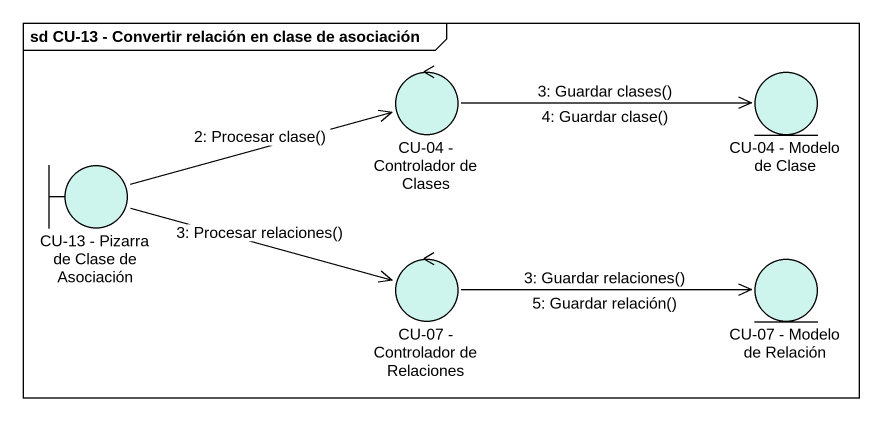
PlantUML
@startuml
mainframe sd CU-13 - Convertir relación en clase de asociación
control "CU-04 - Controlador de Clases" as CU_04_Controlador_de_Clases #CDF5EE
entity "CU-04 - Modelo de Clase" as CU_04_Modelo_de_Clase #CDF5EE
boundary "CU-13 - Pizarra de Clase de Asociación" as CU_13_Pizarra_de_Clase_de #CDF5EE
control "CU-07 - Controlador de Relaciones" as CU_07_Controlador_de #CDF5EE
entity "CU-07 - Modelo de Relación" as CU_07_Modelo_de_Relación #CDF5EE
CU_04_Controlador_de_Clases -right-> CU_04_Modelo_de_Clase : 3: Guardar clases()
CU_04_Controlador_de_Clases -right-> CU_04_Modelo_de_Clase : 4: Guardar clase()
CU_13_Pizarra_de_Clase_de -right-> CU_04_Controlador_de_Clases : 2: Procesar clase()
CU_13_Pizarra_de_Clase_de -right-> CU_07_Controlador_de : 3: Procesar relaciones()
CU_07_Controlador_de -right-> CU_07_Modelo_de_Relación : 3: Guardar relaciones()
CU_07_Controlador_de -right-> CU_07_Modelo_de_Relación : 5: Guardar relación()
@enduml
